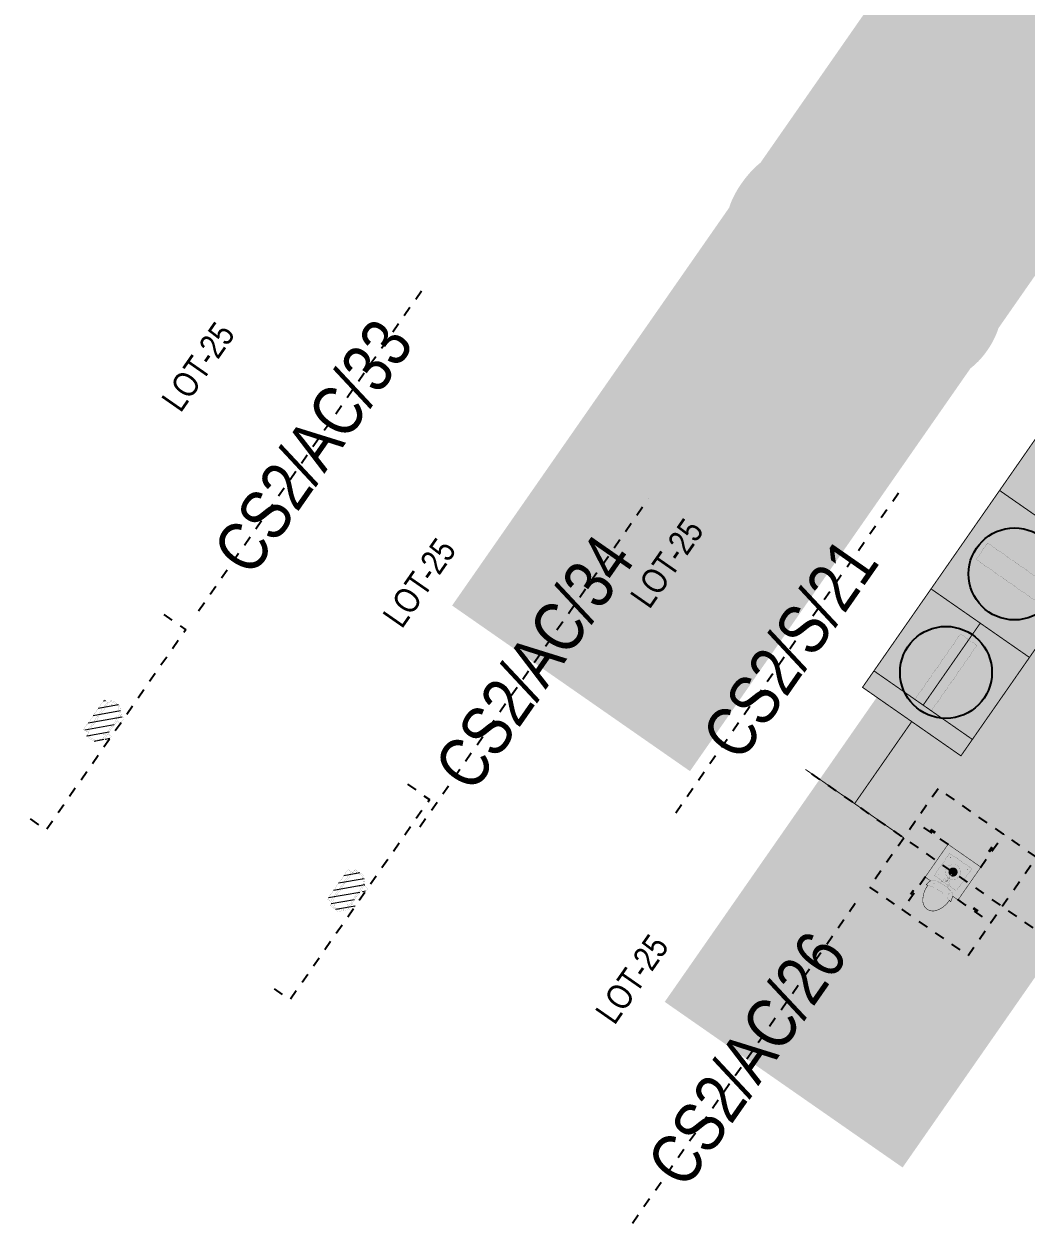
# Model space of a CAD drawing. Extents: x 218857 to 219044, y 632203 to 632441.
# Drawn here: x 218960.31 to 218970.33, y 632275.57 to 632287.57 of the extents above; entities that cross this region are included whole.
import ezdxf
from ezdxf.enums import TextEntityAlignment as Align

# ---------------------------------------------------------------- set-up
doc = ezdxf.new("R2018")
doc.units = 0
doc.header["$MEASUREMENT"] = 0
doc.linetypes.add('TRAZOS', pattern=[19.049999999999997, 12.7, -6.35])
doc.layers.get('0').update_dxf_attribs({"color": 4})
doc.layers.get('Defpoints').update_dxf_attribs({"color": 3, "lineweight": 30})
doc.layers.add('PC_T7200_002_SG-GRAL-HIDDEN DATA', color=150, linetype='TRAZOS', true_color=0x007fff, plot=False)
doc.layers.add('PC_T7200_520_SG-LOT 25-SIGNALS', color=1, linetype='Continuous', true_color=0xff0000)
doc.layers.add('PC_T7200_522_SG-LOT 25-AXLE COUNTER', color=7, linetype='Continuous', true_color=0xff0002)
doc.styles.add('ARIAL NARROW', font='ARIALN.TTF')
doc.styles.get("Standard").update_dxf_attribs({"font": 'arial.ttf'})
doc.dimstyles.new('1-10', dxfattribs={"dimscale": 10, "dimtxt": 0.0018, "dimasz": 0.001, "dimexe": 0.0005, "dimexo": 0.0005, "dimgap": 0.0008, "dimtad": 1, "dimzin": 1, "dimtxsty": 'ARIAL NARROW', "dimblk": 'ARCHTICK', "dimcen": 0.0015, "dimdle": 0.0005, "dimclrd": 256, "dimclre": 256, "dimclrt": 256, "dimazin": 0, "dimtfac": 1, "dimtmove": 0, "dimatfit": 3, "dimfxl": 0.004, "dimfxlon": 1, "dimtfill": 2, "dimtfillclr": 255, "dimlwd": -1, "dimlwe": -1, "dimarcsym": 0})

# ---------------------------------------------------------------- blocks, each defined once
blk = doc.blocks.new('*U41')
at = {"layer": 'PC_T7200_002_SG-GRAL-HIDDEN DATA', "linetype": 'TRAZOS', "ltscale": 0.005}
blk.add_line((-5.502481887116499, 1.539475526497004), (-1.502481887116497, 1.539475526384852), dxfattribs=at)
at = {"style": 'ARIAL NARROW'}
for tag, height, flags, p in [('AT018', 0.25, 9, (-3.502438253801311, 4.539475526440926)), ('AT008', 0.25, 9, (-3.502438253812526, 4.139475526440926)), ('AT004', 0.25, 9, (-3.502438253823741, 3.739475526440926)), ('AT000', 0.25, 8, (-3.502438253834957, 3.339475526440927)), ('AT003', 0.25, 8, (-3.502438253846171, 2.939475526440927)), ('AT001', 0.5, 8, (-3.502481887116497, 1.539475526440928)), ('GIS01', 0.25, 9, (-3.502481887136124, 0.8394755264409282)), ('GIS02', 0.25, 9, (-3.502481887147339, 0.4394755264409281)), ('GIS03', 0.25, 9, (-3.502481887158554, 0.03947552644092833)), ('GIS04', 0.25, 9, (-3.50248188716977, -0.3605244735590714)), ('GIS05', 0.25, 9, (-3.502481887180984, -0.7605244735590719)), ('GIS06', 0.25, 9, (-3.5024818871922, -1.160524473559072)), ('GIS07', 0.25, 9, (-3.502481887203415, -1.560524473559072)), ('GIS08', 0.25, 9, (-3.50248188721463, -1.960524473559072)), ('GIS09', 0.25, 9, (-3.502481887225846, -2.360524473559072)), ('GIS10', 0.25, 9, (-3.502481887237061, -2.760524473559072))]:
    blk.add_attdef(tag, text='', height=height, rotation=359.9999999983935, dxfattribs=dict(at, flags=flags)).set_placement(p, align=Align.MIDDLE_CENTER)
at = {"lineweight": 30, "flags": 104}
for tag, p in [('X=INSERTIONPOINT', (-8.493485320704986, 2.574008268736391)), ('Y=INSERTIONPOINT', (-8.493273155857231, 2.174008268736385))]:
    blk.add_attdef(tag, text='', height=0.25, dxfattribs=at).set_placement(p, align=Align.MIDDLE_CENTER)
at = {"style": 'ARIAL NARROW', "flags": 9}
for tag, rotation, p in [('AT006', 359.9999999983935, (-0.5024818871164972, 1.539475526356814)), ('AT005', 359.9999999983935, (2.497518112883503, 1.5394755262727)), ('AT007', 314.9999999983935, (5.285906460531821, 1.53947552619452))]:
    blk.add_attdef(tag, text='', height=0.25, rotation=rotation, dxfattribs=at).set_placement(p, align=Align.MIDDLE_LEFT)
blk = doc.blocks.new('_ArchTick')
at = {"color": 0, "linetype": 'ByBlock', "const_width": 0.15}
blk.add_lwpolyline([(-0.5, -0.5), (0.5, 0.5)], dxfattribs=at)
blk = doc.blocks.new('*D9')
at = {"layer": 'Defpoints', "color": 0, "linetype": 'TRAZOS', "ltscale": 0.005, "transparency": 16777216}
for p in [(-1.220024815875804, 0.05799999999999272), (-1.220024815875804, 0.05799999999999272), (-0.2200000000011642, 0.05799999999999272)]:
    blk.add_point(p, dxfattribs=at)
at = {"layer": 'PC_T7200_002_SG-GRAL-HIDDEN DATA', "ltscale": 0.005, "transparency": 16777216}
for p, q in [((-0.2150000000011641, 0.05799999999999272), (-1.225024815875804, 0.05799999999999272)), ((-1.220024815875804, 0.05799999999999273), (-1.220024815875804, 0.06299999999999273)), ((-0.2200000000011642, 0.05799999999999273), (-0.2200000000011642, 0.06299999999999273))]:
    blk.add_line(p, q, dxfattribs=at)
at = {"layer": 'PC_T7200_002_SG-GRAL-HIDDEN DATA', "linetype": 'TRAZOS', "ltscale": 0.005, "transparency": 16777216, "xscale": 0.01, "yscale": 0.01, "zscale": 0.01, "rotation": 180}
blk.add_blockref('_ArchTick', (-1.220024815875804, 0.05799999999999272), dxfattribs=at)
at = {"layer": 'PC_T7200_002_SG-GRAL-HIDDEN DATA', "linetype": 'TRAZOS', "ltscale": 0.005, "transparency": 16777216, "xscale": 0.01, "yscale": 0.01, "zscale": 0.01}
blk.add_blockref('_ArchTick', (-0.2200000000011642, 0.05799999999999272), dxfattribs=at)
at = {"layer": 'PC_T7200_002_SG-GRAL-HIDDEN DATA', "linetype": 'TRAZOS', "ltscale": 0.005, "transparency": 16777216, "insert": (-0.7200124079384841, 0.07681718963164347), "char_height": 0.018, "attachment_point": 5, "style": 'ARIAL NARROW', "bg_fill": 1, "box_fill_scale": 1.1, "bg_fill_color": 255, "bg_fill_transparency": 0}
blk.add_mtext('1,00', dxfattribs=at)
blk = doc.blocks.new('*D10')
at = {"layer": 'Defpoints', "color": 0, "linetype": 'TRAZOS', "ltscale": 0.005, "transparency": 16777216}
for p in [(0.2200000000011642, 0.05799999999999272), (1.219975184124195, 0.05799999999999107), (1.219975184124195, 0.05799999999999107)]:
    blk.add_point(p, dxfattribs=at)
at = {"layer": 'PC_T7200_002_SG-GRAL-HIDDEN DATA', "ltscale": 0.005, "transparency": 16777216}
for p, q in [((0.2150000000011641, 0.05799999999999107), (1.224975184124195, 0.05799999999999107)), ((0.2200000000011642, 0.05799999999999438), (0.2200000000011642, 0.06299999999999438)), ((1.219975184124195, 0.05799999999999107), (1.219975184124195, 0.06299999999999106))]:
    blk.add_line(p, q, dxfattribs=at)
at = {"layer": 'PC_T7200_002_SG-GRAL-HIDDEN DATA', "linetype": 'TRAZOS', "ltscale": 0.005, "transparency": 16777216, "xscale": 0.01, "yscale": 0.01, "zscale": 0.01, "rotation": 180}
blk.add_blockref('_ArchTick', (0.2200000000011642, 0.05799999999999107), dxfattribs=at)
at = {"layer": 'PC_T7200_002_SG-GRAL-HIDDEN DATA', "linetype": 'TRAZOS', "ltscale": 0.005, "transparency": 16777216, "xscale": 0.01, "yscale": 0.01, "zscale": 0.01}
blk.add_blockref('_ArchTick', (1.219975184124195, 0.05799999999999107), dxfattribs=at)
at = {"layer": 'PC_T7200_002_SG-GRAL-HIDDEN DATA', "linetype": 'TRAZOS', "ltscale": 0.005, "transparency": 16777216, "insert": (0.7199875920626797, 0.07681718963164182), "char_height": 0.018, "attachment_point": 5, "style": 'ARIAL NARROW', "bg_fill": 1, "box_fill_scale": 1.1, "bg_fill_color": 255, "bg_fill_transparency": 0}
blk.add_mtext('1,00', dxfattribs=at)
blk = doc.blocks.new('*D18')
at = {"layer": 'Defpoints', "color": 0, "linetype": 'TRAZOS', "ltscale": 0.005, "transparency": 16777216}
for p in [(0.1998254115829177, 0.5998543394666401), (0.1998254115829275, 0.5998543394666401), (0.1999302742263326, 0.1997845262979824)]:
    blk.add_point(p, dxfattribs=at)
at = {"layer": 'PC_T7200_002_SG-GRAL-HIDDEN DATA', "ltscale": 0.005, "transparency": 16777216}
for p, q in [((0.1998254115829078, 0.5998543394666401), (0.1948254115829078, 0.5998543394666401)), ((0.1998254115829276, 0.1947845262979824), (0.1998254115829275, 0.6048543394666401)), ((0.1998254115829276, 0.1997845262979824), (0.1948254115829276, 0.1997845262979824))]:
    blk.add_line(p, q, dxfattribs=at)
at = {"layer": 'PC_T7200_002_SG-GRAL-HIDDEN DATA', "linetype": 'TRAZOS', "ltscale": 0.005, "transparency": 16777216, "xscale": 0.01, "yscale": 0.01, "zscale": 0.01}
for p, rotation in [((0.1998254115829275, 0.5998543394666401), 90), ((0.1998254115829276, 0.1997845262979824), 270)]:
    blk.add_blockref('_ArchTick', p, dxfattribs=dict(at, rotation=rotation))
at = {"layer": 'PC_T7200_002_SG-GRAL-HIDDEN DATA', "linetype": 'TRAZOS', "ltscale": 0.005, "transparency": 16777216, "insert": (0.1810082219512769, 0.3998194328823111), "char_height": 0.018, "attachment_point": 5, "rotation": 90, "style": 'ARIAL NARROW', "bg_fill": 1, "box_fill_scale": 1.25, "bg_fill_color": 255, "bg_fill_transparency": 0}
blk.add_mtext('0,40', dxfattribs=at)
blk = doc.blocks.new('*D19')
at = {"layer": 'Defpoints', "color": 0, "linetype": 'TRAZOS', "ltscale": 0.005, "transparency": 16777216}
for p in [(0.2002095269009924, -0.2002154493326174), (0.5995878779013221, -0.2002154493326174), (0.5995878779013221, -0.2002154493326174)]:
    blk.add_point(p, dxfattribs=at)
at = {"layer": 'PC_T7200_002_SG-GRAL-HIDDEN DATA', "ltscale": 0.005, "transparency": 16777216}
for p, q in [((0.1952095269009924, -0.2002154493326174), (0.6045878779013221, -0.2002154493326174)), ((0.2002095269009924, -0.2002154493326174), (0.2002095269009924, -0.1952154493326174)), ((0.5995878779013221, -0.2002154493326174), (0.5995878779013221, -0.1952154493326174))]:
    blk.add_line(p, q, dxfattribs=at)
at = {"layer": 'PC_T7200_002_SG-GRAL-HIDDEN DATA', "linetype": 'TRAZOS', "ltscale": 0.005, "transparency": 16777216, "xscale": 0.01, "yscale": 0.01, "zscale": 0.01, "rotation": 180}
blk.add_blockref('_ArchTick', (0.2002095269009924, -0.2002154493326174), dxfattribs=at)
at = {"layer": 'PC_T7200_002_SG-GRAL-HIDDEN DATA', "linetype": 'TRAZOS', "ltscale": 0.005, "transparency": 16777216, "xscale": 0.01, "yscale": 0.01, "zscale": 0.01}
blk.add_blockref('_ArchTick', (0.5995878779013221, -0.2002154493326174), dxfattribs=at)
at = {"layer": 'PC_T7200_002_SG-GRAL-HIDDEN DATA', "linetype": 'TRAZOS', "ltscale": 0.005, "transparency": 16777216, "insert": (0.3998987024011572, -0.1813982597009666), "char_height": 0.018, "attachment_point": 5, "style": 'ARIAL NARROW', "bg_fill": 1, "box_fill_scale": 1.25, "bg_fill_color": 255, "bg_fill_transparency": 0}
blk.add_mtext('0,40', dxfattribs=at)
blk = doc.blocks.new('*D20')
at = {"layer": 'Defpoints', "color": 0, "linetype": 'TRAZOS', "ltscale": 0.005, "transparency": 16777216}
for p in [(-0.5993081402864358, 0.1997845262979823), (-0.5993081402864358, 0.1997845262979823), (-0.199929789286106, 0.1997845262979823)]:
    blk.add_point(p, dxfattribs=at)
at = {"layer": 'PC_T7200_002_SG-GRAL-HIDDEN DATA', "ltscale": 0.005, "transparency": 16777216}
for p, q in [((-0.194929789286106, 0.1997845262979823), (-0.6043081402864358, 0.1997845262979823)), ((-0.5993081402864358, 0.1997845262979823), (-0.5993081402864358, 0.2047845262979823)), ((-0.199929789286106, 0.1997845262979823), (-0.199929789286106, 0.2047845262979823))]:
    blk.add_line(p, q, dxfattribs=at)
at = {"layer": 'PC_T7200_002_SG-GRAL-HIDDEN DATA', "linetype": 'TRAZOS', "ltscale": 0.005, "transparency": 16777216, "xscale": 0.01, "yscale": 0.01, "zscale": 0.01, "rotation": 180}
blk.add_blockref('_ArchTick', (-0.5993081402864358, 0.1997845262979823), dxfattribs=at)
at = {"layer": 'PC_T7200_002_SG-GRAL-HIDDEN DATA', "linetype": 'TRAZOS', "ltscale": 0.005, "transparency": 16777216, "xscale": 0.01, "yscale": 0.01, "zscale": 0.01}
blk.add_blockref('_ArchTick', (-0.199929789286106, 0.1997845262979823), dxfattribs=at)
at = {"layer": 'PC_T7200_002_SG-GRAL-HIDDEN DATA', "linetype": 'TRAZOS', "ltscale": 0.005, "transparency": 16777216, "insert": (-0.3996189647862709, 0.218601715929633), "char_height": 0.018, "attachment_point": 5, "style": 'ARIAL NARROW', "bg_fill": 1, "box_fill_scale": 1.25, "bg_fill_color": 255, "bg_fill_transparency": 0}
blk.add_mtext('0,40', dxfattribs=at)
blk = doc.blocks.new('*D13')
at = {"layer": 'Defpoints', "color": 0, "linetype": 'TRAZOS', "ltscale": 0.005, "transparency": 16777216}
for p in [(-0.1999996024547671, -0.2002154493326175), (-0.1999996024547671, -0.6002154493326176), (-0.1999996024547674, -0.6002154493326176)]:
    blk.add_point(p, dxfattribs=at)
at = {"layer": 'PC_T7200_002_SG-GRAL-HIDDEN DATA', "ltscale": 0.005, "transparency": 16777216}
for p, q in [((-0.1999996024547675, -0.2002154493326175), (-0.2049996024547675, -0.2002154493326175)), ((-0.1999996024547675, -0.1952154493326175), (-0.1999996024547674, -0.6052154493326176)), ((-0.1999996024547674, -0.6002154493326176), (-0.2049996024547674, -0.6002154493326176))]:
    blk.add_line(p, q, dxfattribs=at)
at = {"layer": 'PC_T7200_002_SG-GRAL-HIDDEN DATA', "linetype": 'TRAZOS', "ltscale": 0.005, "transparency": 16777216, "xscale": 0.01, "yscale": 0.01, "zscale": 0.01}
for p, rotation in [((-0.1999996024547675, -0.2002154493326175), 90), ((-0.1999996024547674, -0.6002154493326176), 270)]:
    blk.add_blockref('_ArchTick', p, dxfattribs=dict(at, rotation=rotation))
at = {"layer": 'PC_T7200_002_SG-GRAL-HIDDEN DATA', "linetype": 'TRAZOS', "ltscale": 0.005, "transparency": 16777216, "insert": (-0.2188167920864183, -0.4002154493326174), "char_height": 0.018, "attachment_point": 5, "rotation": 90, "style": 'ARIAL NARROW', "bg_fill": 1, "box_fill_scale": 1.1, "bg_fill_color": 255, "bg_fill_transparency": 0}
blk.add_mtext('0,40', dxfattribs=at)
blk = doc.blocks.new('PC_T7200_(CAFS)_BQ2')
h = blk.add_hatch(color=0)
h.dxf.hatch_style = 1
h.paths.add_polyline_path([(0.09999999999907061, -0.3979999999961663), (-0.09999999999907061, -0.3979999999961663), (-0.09999999999907061, 0.3979999999961059), (0.09999999999907061, 0.3979999999961059)], flags=16)
edge = h.paths.add_edge_path()
edge.add_arc((0, 0), 0.4599999999955378, 0, 360)
at = {"color": 0, "const_width": 0.001, "flags": 128}
blk.add_lwpolyline([(0.09999999999907061, -0.3979999999961663), (-0.09999999999907061, -0.3979999999961663), (-0.09999999999907061, 0.3979999999961059), (0.09999999999907061, 0.3979999999961059)], close=True, dxfattribs=at)
at = {"color": 0}
blk.add_circle((0, 0), 0.4599999999955378, dxfattribs=at)
blk = doc.blocks.new('PC_T7200_(CAFS)_P1')
at = {"lineweight": 0}
h = blk.add_hatch(dxfattribs=at)
h.set_pattern_fill('ANSI31', color=256, scale=0.02)
h.set_pattern_definition([(45, (0, 0), (-0.04490128060534577, 0.04490128060534577), [])])
edge = h.paths.add_edge_path()
edge.add_line((-0.2200000000011642, 0.05799999999999272), (-0.2200000000011642, 0.150749987067627))
edge.add_arc((-0.2000747624312768, 0.1507499870918174), 0.01992523756988734, 134.8360176547205, 180.0000000695605, ccw=False)
edge.add_line((-0.214123651443515, 0.1648795238760954), (-0.1594869286345784, 0.2192043941067254))
edge.add_arc((-0.1454380397448777, 0.2050748573540543), 0.01992523746107528, 89.99999988377391, 134.8360174689338, ccw=False)
edge.add_line((-0.1454380397044588, 0.2250000948151296), (-0.1398878562322352, 0.2250000000530576))
edge.add_line((-0.1398878562322352, 0.2250000000530576), (-0.139999999984866, 0.2679999999999723))
edge.add_line((-0.139999999984866, 0.2679999999999723), (-0.0801121438271366, 0.2679999999999723))
edge.add_line((-0.0801121438271366, 0.2679999999999723), (-0.0801121438271366, 0.2250000000530576))
edge.add_line((-0.0801121438271366, 0.2250000000530576), (0.08011214373982511, 0.2250000000530576))
edge.add_line((0.08011214373982511, 0.2250000000530576), (0.07999999998719431, 0.2679999999999723))
edge.add_line((0.07999999998719431, 0.2679999999999723), (0.1398878561449237, 0.2679999999999723))
edge.add_line((0.1398878561449237, 0.2679999999999723), (0.1398878561449237, 0.2250000000530576))
edge.add_line((0.1398878561449237, 0.2250000000530576), (0.1454380397044588, 0.2250000948151296))
edge.add_arc((0.1454380397303258, 0.2050748573893285), 0.01992523742580116, 45.16398248922161, 90.0000000743816, ccw=False)
edge.add_line((0.1594869286054745, 0.2192043941067254), (0.214123651443515, 0.1648795237596801))
edge.add_arc((0.2000747625712357, 0.1507499870336098), 0.01992523742992847, 9.78178036348254e-08, 45.163982512657924, ccw=False)
edge.add_line((0.2200000000011642, 0.150749987067627), (0.2200000000011642, 0.05799999999999272))
edge.add_line((0.2200000000011642, 0.05799999999999272), (0.1806871313310694, 0.05799999999999272))
edge.add_line((0.1806871313310694, 0.05799999999999272), (0.1806871313310694, 0))
edge.add_line((0.1806871313310694, 0), (-0.1806871313310694, 0))
edge.add_line((-0.1806871313310694, 0), (-0.1806871313310694, 0.05799999999999272))
edge.add_line((-0.1806871313310694, 0.05799999999999272), (-0.2200000000011642, 0.05799999999999272))
at = {"const_width": 0.001, "flags": 128}
for points in [[(-0.2200000000011642, 0.05799999999999272), (-0.2200000000011642, 0.150749987067627, -0.1996562915409382), (-0.214123651443515, 0.1648795238760954), (-0.1594869286345784, 0.2192043941067254, -0.1981686549439758), (-0.1454380397044588, 0.2250000948151296), (-0.1398878562322352, 0.2250000000530576), (-0.139999999984866, 0.2679999999999723), (-0.0801121438271366, 0.2679999999999723), (-0.0801121438271366, 0.2250000000530576), (0.08011214373982511, 0.2250000000530576), (0.07999999998719431, 0.2679999999999723), (0.1398878561449237, 0.2679999999999723), (0.1398878561449237, 0.2250000000530576), (0.1454380397044588, 0.2250000948151296, -0.1981686549439758), (0.1594869286054745, 0.2192043941067254), (0.214123651443515, 0.1648795237596801, -0.1996562915409381), (0.2200000000011642, 0.150749987067627), (0.2200000000011642, 0.05799999999999272), (0.1806871313310694, 0.05799999999999272), (0.1806871313310694, 0), (-0.1806871313310694, 0), (-0.1806871313310694, 0.05799999999999272)], [(-0.1135330315055325, 0.1938041272520742, 1), (-0.1045330315055326, 0.1938041272520742, 1)], [(0.1035215124529787, 0.1938041272520742, 1), (0.1125215124529786, 0.1938041272520742, 1)], [(-0.1949559752729255, 0.09139999999999998, 1), (-0.1859559752729256, 0.09139999999999998, 1)], [(0.1839329371969216, 0.09139999999999998, 1), (0.1929329371969215, 0.09139999999999998, 1)]]:
    blk.add_lwpolyline(points, format="xyb", close=True, dxfattribs=at)
blk.add_lwpolyline([(-0.206204032379901, 0.05799999999999272), (-0.206204032379901, 0.1450123670110202, -0.1996562915409382), (-0.2003276838222519, 0.1591419037030732), (-0.1537955675448757, 0.2054084264272547, -0.1981686549439758), (-0.1397466786147561, 0.2112041272520742), (0.1397466785856523, 0.2112041272520742, -0.1981686549439758), (0.1537955675157718, 0.2054084264272547), (0.2003276838222519, 0.1591419037030732, -0.1996562915409382), (0.2062040323507972, 0.1450123670110202), (0.2062040323507972, 0.05799999999999272)], format="xyb", dxfattribs=at)
for points in [[(-0.1398878562322352, 0.2250000000530576), (-0.0801121438271366, 0.2250000000530576)], [(0.1398878561449237, 0.2250000000530576), (0.08011214373982511, 0.2250000000530576)], [(0.1806871313310694, 0.05203820171300322), (-0.1806871313310694, 0.05203820171300322)], [(-0.1806871313310694, 0.03730017109774053), (0.1806871313310694, 0.03730017109774053)]]:
    blk.add_lwpolyline(points, dxfattribs=at)
at = {"layer": 'PC_T7200_002_SG-GRAL-HIDDEN DATA', "linetype": 'TRAZOS', "ltscale": 0.005, "flags": 128}
blk.add_lwpolyline([(1.219975184124195, 0), (1.219975184124196, 0.2679999999999723), (-1.220024815875804, 0.2679999999999723), (-1.220024815875804, 0)], dxfattribs=at)
at = {"layer": 'PC_T7200_002_SG-GRAL-HIDDEN DATA', "linetype": 'TRAZOS', "ltscale": 0.005}
for base, p1, p2, picture, middle in [((-1.220024815875804, 0.05799999999999272), (-0.2200000000011642, 0.05799999999999272), (-1.220024815875804, 0.05799999999999272), '*D9', (-0.7200124079384841, 0.07681718963164347)), ((1.219975184124195, 0.05799999999999107), (0.2200000000011642, 0.05799999999999272), (1.219975184124195, 0.05799999999999107), '*D10', (0.7199875920626797, 0.07681718963164182))]:
    dim = blk.add_linear_dim(base=base, p1=p1, p2=p2, dimstyle='1-10', dxfattribs=at)
    dim.commit()
    dim.dimension.update_dxf_attribs({"geometry": picture, "text_midpoint": middle})
blk = doc.blocks.new('*U42')
at = {"layer": 'PC_T7200_002_SG-GRAL-HIDDEN DATA', "linetype": 'TRAZOS', "ltscale": 0.005}
blk.add_line((1.45131137714206, -0.8653023952559289), (5.451311377142059, -0.8653023950121808), dxfattribs=at)
at = {"color": 0, "xscale": -1, "rotation": 180}
blk.add_blockref('PC_T7200_(CAFS)_P1', (0, -0.6000000000000005), dxfattribs=at)
at = {"style": 'ARIAL NARROW'}
for tag, height, flags, p in [('AT018', 0.25, 9, (3.451355010190321, 2.134697604865947)), ('AT008', 0.25, 9, (3.451355010214696, 1.734697604865948)), ('AT004', 0.25, 9, (3.451355010239071, 1.334697604865947)), ('AT000', 0.25, 8, (3.451355010263445, 0.9346976048659477)), ('AT003', 0.25, 8, (3.45135501028782, 0.5346976048659473)), ('AT001', 0.5, 8, (3.451311377142059, -0.865302395134055)), ('GIS01', 0.25, 9, (3.451311377184715, -1.565302395134055)), ('GIS02', 0.25, 9, (3.45131137720909, -1.965302395134055)), ('GIS03', 0.25, 9, (3.451311377233465, -2.365302395134055)), ('GIS04', 0.25, 9, (3.45131137725784, -2.765302395134055)), ('GIS05', 0.25, 9, (3.451311377282214, -3.165302395134055)), ('GIS06', 0.25, 9, (3.45131137730659, -3.565302395134054)), ('GIS07', 0.25, 9, (3.451311377330964, -3.965302395134055)), ('GIS08', 0.25, 9, (3.451311377355339, -4.365302395134055)), ('GIS09', 0.25, 9, (3.451311377379714, -4.765302395134056)), ('GIS10', 0.25, 9, (3.451311377404089, -5.165302395134056))]:
    blk.add_attdef(tag, text='', height=height, rotation=3.491434818248487e-09, dxfattribs=dict(at, flags=flags)).set_placement(p, align=Align.MIDDLE_CENTER)
at = {"lineweight": 30, "flags": 104}
for tag, p in [('X=INSERTIONPOINT', (-1.539692056538477, 0.1692303467173337)), ('Y=INSERTIONPOINT', (-1.539479891655134, -0.2307696532826536))]:
    blk.add_attdef(tag, text='', height=0.25, dxfattribs=at).set_placement(p, align=Align.MIDDLE_CENTER)
at = {"style": 'ARIAL NARROW', "flags": 9}
for tag, rotation, p in [('AT006', 3.491434818248487e-09, (6.451311377142059, -0.8653023949512438)), ('AT005', 3.491434818248487e-09, (9.45131137714206, -0.8653023947684327)), ('AT007', 315.0000000034913, (12.23969972479038, -0.8653023945985168))]:
    blk.add_attdef(tag, text='', height=0.25, rotation=rotation, dxfattribs=at).set_placement(p, align=Align.MIDDLE_LEFT)
blk = doc.blocks.new('*U43')
at = {"layer": 'PC_T7200_002_SG-GRAL-HIDDEN DATA', "linetype": 'TRAZOS', "ltscale": 0.005}
blk.add_line((0.942613372696572, -0.9442776391540937), (4.942613372676725, -0.9442902396372892), dxfattribs=at)
at = {"color": 0, "xscale": -1, "rotation": 180}
blk.add_blockref('PC_T7200_(CAFS)_P1', (0, -0.6000000000000005), dxfattribs=at)
at = {"style": 'ARIAL NARROW'}
for tag, height, flags, p in [('AT018', 0.25, 9, (2.942666456280117, 2.055716060451974)), ('AT008', 0.25, 9, (2.942665196231798, 1.655716060453958)), ('AT004', 0.25, 9, (2.942663936183478, 1.255716060455942)), ('AT000', 0.25, 8, (2.942662676135159, 0.8557160604579277)), ('AT003', 0.25, 8, (2.942661416086839, 0.4557160604599122)), ('AT001', 0.5, 8, (2.942613372686648, -0.9442839393956914)), ('GIS01', 0.25, 9, (2.942611167602089, -1.644283939392219)), ('GIS02', 0.25, 9, (2.942609907553769, -2.044283939390233)), ('GIS03', 0.25, 9, (2.94260864750545, -2.444283939388249)), ('GIS04', 0.25, 9, (2.94260738745713, -2.844283939386265)), ('GIS05', 0.25, 9, (2.942606127408811, -3.24428393938428)), ('GIS06', 0.25, 9, (2.942604867360491, -3.644283939382295)), ('GIS07', 0.25, 9, (2.942603607312171, -4.044283939380311)), ('GIS08', 0.25, 9, (2.942602347263852, -4.444283939378326)), ('GIS09', 0.25, 9, (2.942601087215532, -4.844283939376342)), ('GIS10', 0.25, 9, (2.942599827167213, -5.244283939374357))]:
    blk.add_attdef(tag, text='', height=height, rotation=359.9998195113733, dxfattribs=dict(at, flags=flags)).set_placement(p, align=Align.MIDDLE_CENTER)
at = {"lineweight": 30, "flags": 27}
for tag, p in [('X=INSERTIONPOINT', (2.942660156038519, 0.05571606046189714)), ('Y=INSERTIONPOINT', (2.942615262759128, -0.3442839393986681))]:
    blk.add_attdef(tag, text='', height=0.25, rotation=359.9998195113733, dxfattribs=at).set_placement(p, align=Align.MIDDLE_CENTER)
at = {"style": 'ARIAL NARROW', "flags": 9}
for tag, rotation, p in [('AT006', 359.9998195113733, (5.942613372671763, -0.9442933897580881)), ('AT005', 359.9998195113733, (8.94261337265688, -0.9443028401204847)), ('AT007', 314.9998195113732, (11.73100172029136, -0.9443116238806142))]:
    blk.add_attdef(tag, text='', height=0.25, rotation=rotation, dxfattribs=at).set_placement(p, align=Align.MIDDLE_LEFT)
blk = doc.blocks.new('PC_T7200_(CAFS)_BQ1')
h = blk.add_hatch(color=255)
h.dxf.hatch_style = 1
h.paths.add_polyline_path([(0.1999302742263325, 0.1997845262979823), (-0.1998599761174447, 0.1997845262979822), (-0.199999602454767, -0.2002154493326174), (-0.1343418751112662, -0.2002383682039834, 0.054192459885816), (-0.1494960569648304, -0.2558042024631642, 0.5841678409130379), (-0.1467670674767373, -0.2579723626524836, -0.01084924391094635), (-0.1309783669577555, -0.2519514031328498, 0.1685763664127019), (-0.08397709844084536, -0.4086544499752965, 0.2306936481726479), (3.514905444421124e-05, -0.4536734373069677, 0.2306924025069526), (0.08404654033782644, -0.4086538316872964, 0.1685759887756587), (0.1310486650666433, -0.2519514031328497, -0.01084924391577494), (0.1468373646507923, -0.2579723651249878, 0.5841678380595307), (0.1495663541419263, -0.2558042049529353, 0.05419246192721883), (0.1344121732201559, -0.2002383682039834), (0.2000699005636548, -0.2002154493326174)])
h = blk.add_hatch(color=0)
h.dxf.hatch_style = 1
h.paths.add_polyline_path([(0.003008679905519562, -0.02296317009147941), (0.003016337042693194, -0.04489925135712978, 29.9602874050286), (-0.002984990719423122, -0.04490134621579499), (-0.002992647856594253, -0.02296526495014461)])
at = {"color": 0, "flags": 128}
for points, const_width in [([(0.1344121732201559, -0.2002383682039834), (0.2000699005636548, -0.2002154493326174), (0.1999302742263325, 0.1997845262979823), (-0.1998599761174447, 0.1997845262979823), (-0.199999602454767, -0.2002154493326174), (-0.1343418751112662, -0.2002383682039834)], 0.005), ([(0.04160792548547909, -0.1352707590389386), (0.1350472152438156, -0.1352381425724758), (0.1349529674661267, 0.1347618409781859), (-0.135047016084535, 0.1346675932004899), (-0.134952768306839, -0.1353323903501717), (-0.04151347854843856, -0.1352997738837018)], 0.001), ([(-0.04818634480643191, -0.1624022104735019), (-0.03346393456296703, -0.1026058389226066)], 0.001), ([(-0.02486908066070037, -0.1047229704604504), (-0.03346393456296703, -0.1026058389226066)], 0.001), ([(0.02494218501983148, -0.1047055830479309), (0.03353555879106529, -0.1025824516865299)], 0.001), ([(0.04829971118595444, -0.1623685304849474), (0.03353555879106529, -0.1025824516865299)], 0.001), ([(-0.03239658402628742, -0.1352965914870339), (0.03249103096333505, -0.1352739414356066)], 0.001)]:
    blk.add_lwpolyline(points, dxfattribs=dict(at, const_width=const_width))
at = {"color": 0, "const_width": 0.001, "flags": 128}
for points in [[(-0.1050372438918858, 0.1086770542286288, 22918.31179205733), (-0.1050365459369405, 0.1086770542895366)], [(0.1049431952734776, 0.1086770542286288, -22918.31179205733), (0.1049424973185322, 0.1086770542895366)], [(-0.1050372438918858, -0.1091533558229187, -22918.31179205733), (-0.1050365459369405, -0.1091533558838265)], [(4.0617368973761e-05, -0.1163601860744734, 1.000089810340721), (3.677768616205945e-05, -0.1053603055384826, 1.000089810340721)], [(3.988464797521907e-05, -0.1142610951330667, 0.9999999999997388), (3.751051173828124e-05, -0.107459696087929, 0.9999999999997388)], [(0.1049431952734776, -0.1091533558229187, 22918.31179205733), (0.1049424973185322, -0.1091533558838265)], [(-0.0899331613742691, -0.2060156570925074, 22918.31179205733), (-0.0899338593292145, -0.2060156571534151)], [(0.09003373287736571, -0.2059528367929744, 22918.31179205733), (0.09003303492242032, -0.2059528368538821)]]:
    blk.add_lwpolyline(points, format="xyb", close=True, dxfattribs=at)
at = {"color": 0, "flags": 128}
for points, const_width in [([(0.003026922845378754, -0.07522534095063804, 50.1597662558647), (-0.002974404916742168, -0.07522743580929614)], 0.001), ([(0.003016337042692774, -0.0448992513571298, 29.96028740503221), (-0.00298499071942282, -0.044901346215795)], 0.001), ([(0.03892372968529378, -0.1613225639634379), (0.02494633616819164, -0.1047223929641632, 0.08696530387047699), (0.02113046142598285, -0.09617862266290444, 0.2122528525180013), (0.003030468810784503, -0.08538378314085548), (0.003008679905519562, -0.02296317009147941), (-0.002992647856594255, -0.02296526495014461), (-0.002970858951336419, -0.08538587799952779, 0.2122528525180013), (-0.02106331093661162, -0.09619335106853555, 0.08696530387047699), (-0.02487322007250747, -0.104739783270638), (-0.03881109581297459, -0.1613496985375065)], 0.001), ([(-0.002970858951336419, -0.08538587799952779), (-0.002964928119084442, -0.1023764601563002, 0.8430598238932915), (4.183917040712082e-05, -0.1198603892204773, 0.8430598238932914), (0.003036399643029375, -0.102374365297635), (0.003030468810784503, -0.08538378314085548)], 0.001), ([(-0.1343787358675793, -0.200332193935074, 0.05409977318056679), (-0.1494964174444942, -0.2558064737915089, 0.5837821957835276), (-0.1467670689447402, -0.2579723632490953, -0.01084924492834517), (-0.1309783669577556, -0.2519514031328498, 0.1692337643552827), (-0.08360190306397719, -0.4091708260705644, 0.2291492769623433), (3.514905444390592e-05, -0.4536734373069677, 0.2291492769624395), (0.0836722011728881, -0.4091708260705289, 0.1692337643552418), (0.1310486650666434, -0.2519514031328498, -0.0108513263686187), (0.1468403703547558, -0.2579735838366233, 0.5836242357491792), (0.1495663542669021, -0.2558042057374763, 0.05409761224135461), (0.1344490339764689, -0.200332193935074)], 0.005), ([(-0.1342723477234851, -0.2003321567985807, -0.002449954726749466), (-0.1333067980586196, -0.1979057957000947, -0.2310939804273659), (-0.1072381735935013, -0.1744640838164031, -0.03895083144523995), (-0.04818634480643191, -0.1624022104735019, -0.03101260562403125), (5.564558913540019e-05, -0.1594128637660646, -0.03101260562403125), (0.04829971118595444, -0.1623685304849474, -0.03895083144523995), (0.1073599463579169, -0.1743891749381277, -0.2310939804273659), (0.1334449298711247, -0.1978126817775632, -0.002449954726751359), (0.1344121732201555, -0.2002383682039834)], 0.001), ([(0.1310486650666431, -0.2519514031328498, 0.08595552589622335), (8.004660092786331e-05, -0.2293166105093007, 0.0859555258962226), (-0.1308727378835359, -0.252042830953819)], 0.001)]:
    blk.add_lwpolyline(points, format="xyb", dxfattribs=dict(at, const_width=const_width))
at = {"layer": 'PC_T7200_002_SG-GRAL-HIDDEN DATA', "linetype": 'TRAZOS', "ltscale": 0.005}
blk.add_line((1.777070704617048, -0.0002210613790993438), (-1.771069221793691, -0.0002210613790993438), dxfattribs=at)
at = {"layer": 'PC_T7200_002_SG-GRAL-HIDDEN DATA', "linetype": 'TRAZOS', "ltscale": 0.005, "flags": 128}
blk.add_lwpolyline([(-0.5993779534550969, -0.6002154493326174), (0.5994482515639843, -0.6002154493326174), (0.5994482515639842, 0.5997845262979823), (-0.599377953455097, 0.5997845262979823)], close=True, dxfattribs=at)
at = {"layer": 'PC_T7200_002_SG-GRAL-HIDDEN DATA', "linetype": 'TRAZOS', "ltscale": 0.005}
for base, p1, p2, picture, middle in [((0.1998254115829275, 0.5998543394666401), (0.1999302742263325, 0.1997845262979823), (0.1998254115829176, 0.5998543394666399), '*D18', (0.1810082219512769, 0.3998194328823111)), ((-0.1999996024547674, -0.6002154493326176), (-0.199999602454767, -0.2002154493326174), (-0.199999602454767, -0.6002154493326174), '*D13', (-0.2188167920864183, -0.4002154493326174))]:
    dim = blk.add_linear_dim(base=base, p1=p1, p2=p2, angle=90, dimstyle='1-10', dxfattribs=at)
    dim.commit()
    dim.dimension.update_dxf_attribs({"geometry": picture, "text_midpoint": middle})
for base, p1, p2, picture, middle in [((-0.5993081402864358, 0.1997845262979823), (-0.199929789286106, 0.1997845262979823), (-0.5993081402864358, 0.1997845262979823), '*D20', (-0.3996189647862709, 0.218601715929633)), ((0.5995878779013221, -0.2002154493326174), (0.2002095269009924, -0.2002154493326174), (0.5995878779013221, -0.2002154493326174), '*D19', (0.3998987024011572, -0.1813982597009666))]:
    dim = blk.add_linear_dim(base=base, p1=p1, p2=p2, dimstyle='1-10', dxfattribs=at)
    dim.commit()
    dim.dimension.update_dxf_attribs({"geometry": picture, "text_midpoint": middle})
blk = doc.blocks.new('*U131')
at = {"true_color": 0xffffff}
h = blk.add_hatch(color=7, dxfattribs=at)
h.dxf.hatch_style = 1
h.paths.add_polyline_path([(-0.5996703035923416, 3.399778938639344), (-1.79967030359233, 3.399778938600727), (-1.799670303630947, 4.599778938542554), (-0.5996703036309587, 4.599778938581171)])
at = {"color": 0, "const_width": 0.01, "flags": 128}
blk.add_lwpolyline([(-0.5996703035923416, 3.399778938639344), (-1.79967030359233, 3.399778938600727), (-1.799670303630947, 4.599778938542554), (-0.5996703036309587, 4.599778938581171)], close=True, dxfattribs=at)
blk.add_lwpolyline([(-1.200473154674755, 4.459778237966635, 2291.831035079008), (-1.199670303626449, 4.459778938586547)], format="xyb", close=True, dxfattribs=at)
for points in [[(-1.199670303553722, 2.199778938713112), (-1.199670303521542, 1.199778938713112)], [(-1.799670303521536, 1.199778938693805), (-0.5996703035215474, 1.199778938732421)]]:
    blk.add_lwpolyline(points, dxfattribs=at)
at = {"layer": 'PC_T7200_002_SG-GRAL-HIDDEN DATA', "linetype": 'TRAZOS', "ltscale": 0.005}
blk.add_line((-1.161777700509932, 4.733990191697111), (-1.161777694521656, 8.733990191697114), dxfattribs=at)
at = {"color": 0}
blk.add_blockref('PC_T7200_(CAFS)_BQ1', (0, 0), dxfattribs=at)
at = {"lineweight": 30}
for tag, p in [('X=INSERTIONPOINT', (-2.296310447143265, 1.74294312654702)), ('Y=INSERTIONPOINT', (-1.896310447142879, 1.743198924038234))]:
    blk.add_attdef(tag, text='', height=0.25, rotation=89.99999991422426, dxfattribs=at).set_placement(p, align=Align.MIDDLE_CENTER)
at = {"style": 'ARIAL NARROW', "flags": 9}
for tag, rotation, p in [('AT007', 44.99999991422428, (-6.940777528218298, 15.02237854799698)), ('AT005', 89.99999991422426, (-1.203678471167406, 12.23399019175984)), ('AT006', 89.99999991422426, (-6.940777536883915, 9.233990200348671))]:
    blk.add_attdef(tag, text='', height=0.25, rotation=rotation, dxfattribs=at).set_placement(p, align=Align.MIDDLE_LEFT)
at = {"style": 'ARIAL NARROW'}
for tag, height, flags, p in [('AT001', 0.4999999999999999, 8, (-1.161777697515798, 6.733990191697087)), ('AT008', 0.25, 9, (-3.861777697515794, 6.733990195739199)), ('AT004', 0.25, 9, (-3.461777697515798, 6.733990195140372)), ('AT000', 0.25, 8, (-3.061777697515796, 6.733990194541543)), ('AT003', 0.25, 8, (-2.661777697515797, 6.733990193942716)), ('GIS01', 0.25, 9, (-0.461777697515796, 6.733990190649164)), ('GIS02', 0.25, 9, (-0.0617776975157962, 6.733990190050337)), ('GIS03', 0.25, 9, (0.3382223024842035, 6.733990189451509)), ('GIS04', 0.25, 9, (0.7382223024842061, 6.733990188852681)), ('GIS05', 0.25, 9, (1.138222302484206, 6.733990188253854)), ('GIS06', 0.25, 9, (1.538222302484206, 6.733990187655026)), ('GIS07', 0.25, 9, (1.938222302484205, 6.733990187056198)), ('GIS08', 0.25, 9, (2.338222302484206, 6.733990186457372)), ('GIS09', 0.25, 9, (2.738222302484206, 6.733990185858544)), ('GIS10', 0.25, 9, (3.138222302484208, 6.733990185259716))]:
    blk.add_attdef(tag, text='', height=height, rotation=89.99999991422426, dxfattribs=dict(at, flags=flags)).set_placement(p, align=Align.MIDDLE_CENTER)
blk.add_attdef('AT009', text='', height=0.5000000000000001, rotation=1.843795378697864e-09, dxfattribs=at).set_placement((-1.199670303611646, 3.999778938590948), align=Align.MIDDLE_CENTER)
blk = doc.blocks.new('*U74')
at = {"true_color": 0xffffff}
h = blk.add_hatch(color=7, dxfattribs=at)
h.dxf.hatch_style = 1
h.paths.add_polyline_path([(-0.5996703037771891, 2.199444777232069), (-1.799670303777178, 2.199444777193455), (-1.799670303815791, 3.399444777135281), (-0.5996703038158016, 3.399444777173894)])
h = blk.add_hatch(color=7, dxfattribs=at)
h.dxf.hatch_style = 1
h.paths.add_polyline_path([(-0.5996703037385775, 0.9994447772902116), (-1.799670303738565, 0.9994447772515994), (-1.799670303777178, 2.199444777193455), (-0.5996703037771891, 2.199444777232069)])
at = {"color": 0, "const_width": 0.01, "flags": 128}
for points in [[(-0.5996703037771891, 2.199444777232069), (-1.799670303777178, 2.199444777193455), (-1.799670303815791, 3.399444777135281), (-0.5996703038158016, 3.399444777173894)], [(-0.5996703037385775, 0.9994447772902116), (-1.799670303738565, 0.9994447772515994), (-1.799670303777178, 2.199444777193455), (-0.5996703037771891, 2.199444777232069)]]:
    blk.add_lwpolyline(points, close=True, dxfattribs=at)
for points in [[(-1.199670303738572, 0.9994447773290783), (-1.199670303706395, -0.0005552226709216734)], [(-1.799670303706389, -0.0005552226902275637), (-0.5996703037064004, -0.0005552226516153391)]]:
    blk.add_lwpolyline(points, dxfattribs=at)
at = {"layer": 'PC_T7200_002_SG-GRAL-HIDDEN DATA', "linetype": 'TRAZOS', "ltscale": 0.005}
blk.add_line((-2.616212095789227, -1.09936155757865), (-2.616212090514131, 2.90063844242135), dxfattribs=at)
at = {"color": 0, "rotation": 90.0000000016657}
blk.add_blockref('PC_T7200_(CAFS)_BQ2', (-1.199670303796549, 2.799444777183673), dxfattribs=at)
at = {"color": 0}
for name, p in [('PC_T7200_(CAFS)_BQ2', (-1.199670303757878, 1.599444777241835)), ('PC_T7200_(CAFS)_BQ1', (0, 0))]:
    blk.add_blockref(name, p, dxfattribs=at)
at = {"lineweight": 30}
for tag, p in [('X=INSERTIONPOINT', (-3.750744841889268, -4.090408622931026)), ('Y=INSERTIONPOINT', (-3.350744841888928, -4.090152825368492))]:
    blk.add_attdef(tag, text='', height=0.25, rotation=89.99999992443982, dxfattribs=at).set_placement(p, align=Align.MIDDLE_CENTER)
at = {"style": 'ARIAL NARROW', "flags": 9}
for tag, rotation, p in [('AT007', 44.99999992443983, (-8.395211925331967, 9.189026797690856)), ('AT005', 89.99999992443982, (-4.876892816440364, 6.400638445402679)), ('AT006', 89.99999992443982, (-8.395211932965545, 3.40063845004254))]:
    blk.add_attdef(tag, text='', height=0.25, rotation=rotation, dxfattribs=at).set_placement(p, align=Align.MIDDLE_LEFT)
at = {"style": 'ARIAL NARROW'}
for tag, height, flags, p in [('AT001', 0.4999999999999999, 8, (-2.616212093151682, 0.900638442421327)), ('AT008', 0.25, 9, (-5.31621209315168, 0.9006384459820387)), ('AT004', 0.25, 9, (-4.916212093151684, 0.9006384454545295)), ('AT000', 0.25, 8, (-4.51621209315168, 0.9006384449270195)), ('AT003', 0.25, 8, (-4.116212093151681, 0.9006384443995099)), ('GIS01', 0.25, 9, (-1.916212093151679, 0.9006384414982098)), ('GIS02', 0.25, 9, (-1.51621209315168, 0.9006384409707002)), ('GIS03', 0.25, 9, (-1.11621209315168, 0.9006384404431911)), ('GIS04', 0.25, 9, (-0.7162120931516796, 0.900638439915681)), ('GIS05', 0.25, 9, (-0.3162120931516792, 0.9006384393881719)), ('GIS06', 0.25, 9, (0.08378790684832094, 0.9006384388606627)), ('GIS07', 0.25, 9, (0.4837879068483198, 0.9006384383331527)), ('GIS08', 0.25, 9, (0.8837879068483209, 0.9006384378056431)), ('GIS09', 0.25, 9, (1.283787906848321, 0.900638437278134)), ('GIS10', 0.25, 9, (1.683787906848322, 0.9006384367506244))]:
    blk.add_attdef(tag, text='', height=height, rotation=89.99999992443982, dxfattribs=dict(at, flags=flags)).set_placement(p, align=Align.MIDDLE_CENTER)

msp = doc.modelspace()

# ---------------------------------------------------------------- block references
at = {"layer": 'PC_T7200_520_SG-LOT 25-SIGNALS'}
ref = msp.add_blockref('*U131', (218969.6010000001, 632279.0800128913), dxfattribs=dict(at, rotation=325.1515218410592))
ref.add_attrib('AT001', 'CS2/ANS/21', dxfattribs={"layer": '0', "height": 0.4999999999999999, "rotation": 55.1515217571339, "style": 'ARIAL NARROW'}).set_placement((218972.4954253209, 632285.2702191388), align=Align.MIDDLE_CENTER)
ref.add_attrib('AT003', 'LOT-25', dxfattribs={"layer": '0', "height": 0.2499999999999999, "rotation": 55.1515217571339, "style": 'ARIAL NARROW'}).set_placement((218971.2644262733, 632286.1273313515), align=Align.MIDDLE_CENTER)
ref.add_attrib('AT009', ' ID', dxfattribs={"layer": '0', "height": 0.5, "rotation": 325.1515218400371, "style": 'ARIAL NARROW'}).set_placement((218970.9019775775, 632283.0479969806), align=Align.MIDDLE_CENTER)
ref = msp.add_blockref('*U74', (218969.6010000001, 632279.0800128913), dxfattribs=dict(at, rotation=325.151521830484))
ref.add_attrib('AT001', 'CS2/S/21', dxfattribs={"layer": '0', "height": 0.5, "rotation": 55.1515217571339, "style": 'ARIAL NARROW'}).set_placement((218967.9685957395, 632281.3140611561), align=Align.MIDDLE_CENTER)
ref.add_attrib('AT003', 'LOT-25', dxfattribs={"layer": '0', "height": 0.25, "rotation": 55.1515217571339, "style": 'ARIAL NARROW'}).set_placement((218966.7375966921, 632282.1711733688), align=Align.MIDDLE_CENTER)
at = {"layer": 'PC_T7200_522_SG-LOT 25-AXLE COUNTER'}
ref = msp.add_blockref('*U43', (218962.953415955, 632279.300079272), dxfattribs=dict(at, rotation=55.15170224440119))
lines = msp.add_mtext('Y=632279.3', dxfattribs={"layer": '0', "insert": (218964.9173854211, 632281.5182632037), "char_height": 2.5, "attachment_point": 1, "rotation": 55.15152175577444, "bg_fill": 1, "box_fill_scale": 1, "bg_fill_color": 7, "bg_fill_true_color": 16777215, "bg_fill_transparency": 0})
ref.add_attrib('Y=INSERTIONPOINT', '', (218964.9173854211, 632281.5182632037), dxfattribs={"flags": 26}).embed_mtext(lines)
lines = msp.add_mtext('X=218962.953', dxfattribs={"layer": '0', "insert": (218964.5891439409, 632281.7468622685), "char_height": 2.5, "attachment_point": 1, "rotation": 55.15152175577444, "bg_fill": 1, "box_fill_scale": 1, "bg_fill_color": 7, "bg_fill_true_color": 16777215, "bg_fill_transparency": 0})
ref.add_attrib('X=INSERTIONPOINT', '', (218964.5891439409, 632281.7468622685), dxfattribs={"flags": 26}).embed_mtext(lines)
ref.add_attrib('AT001', 'CS2/AC/34', dxfattribs={"layer": '0', "height": 0.4999999999999999, "rotation": 55.15152175528901, "style": 'ARIAL NARROW'}).set_placement((218965.4097850402, 632281.1754183185), align=Align.MIDDLE_CENTER)
ref.add_attrib('AT003', 'LOT-25', dxfattribs={"layer": '0', "height": 0.2499999999999999, "rotation": 55.15152175528901, "style": 'ARIAL NARROW'}).set_placement((218964.2608775281, 632281.9754255255), align=Align.MIDDLE_CENTER)
ref = msp.add_blockref('*U41', (218970.8017566225, 632279.2046747359), dxfattribs=dict(at, rotation=55.15152175685955))
lines = msp.add_mtext('Y=632279.205', dxfattribs={"layer": '0', "insert": (218967.0446150657, 632277.5528205594), "char_height": 2.5, "attachment_point": 1, "rotation": 55.151521755253086, "bg_fill": 1, "box_fill_scale": 1, "bg_fill_color": 7, "bg_fill_true_color": 16777215, "bg_fill_transparency": 0})
ref.add_attrib('Y=INSERTIONPOINT', '', (218967.0446150657, 632277.5528205594), dxfattribs={"flags": 10}).embed_mtext(lines)
lines = msp.add_mtext('X=218970.802', dxfattribs={"layer": '0', "insert": (218966.7163735854, 632277.7814196246), "char_height": 2.5, "attachment_point": 1, "rotation": 55.151521755253086, "bg_fill": 1, "box_fill_scale": 1, "bg_fill_color": 7, "bg_fill_true_color": 16777215, "bg_fill_transparency": 0})
ref.add_attrib('X=INSERTIONPOINT', '', (218966.7163735854, 632277.7814196246), dxfattribs={"flags": 10}).embed_mtext(lines)
ref.add_attrib('AT001', 'CS2/AC/26', dxfattribs={"layer": '0', "height": 0.4999999999999999, "rotation": 55.15152175528901, "style": 'ARIAL NARROW'}).set_placement((218967.5370146847, 632277.2099756744), align=Align.MIDDLE_CENTER)
ref.add_attrib('AT003', 'LOT-25', dxfattribs={"layer": '0', "height": 0.25, "rotation": 55.15152175528901, "style": 'ARIAL NARROW'}).set_placement((218966.3881071728, 632278.0099828813), align=Align.MIDDLE_CENTER)
ref = msp.add_blockref('*U42', (218960.513823586, 632280.9986263347), dxfattribs=dict(at, rotation=55.15152175209014))
ref.add_attrib('AT001', 'CS2/AC/33', dxfattribs={"layer": '0', "height": 0.4999999999999999, "rotation": 55.15152175392052, "style": 'ARIAL NARROW'}).set_placement((218963.1960552897, 632283.3365595125), align=Align.MIDDLE_CENTER)
ref.add_attrib('AT003', 'LOT-25', dxfattribs={"layer": '0', "height": 0.25, "rotation": 55.15152175392052, "style": 'ARIAL NARROW'}).set_placement((218962.0471477777, 632284.1365667194), align=Align.MIDDLE_CENTER)

doc.saveas('drawing.dxf')
